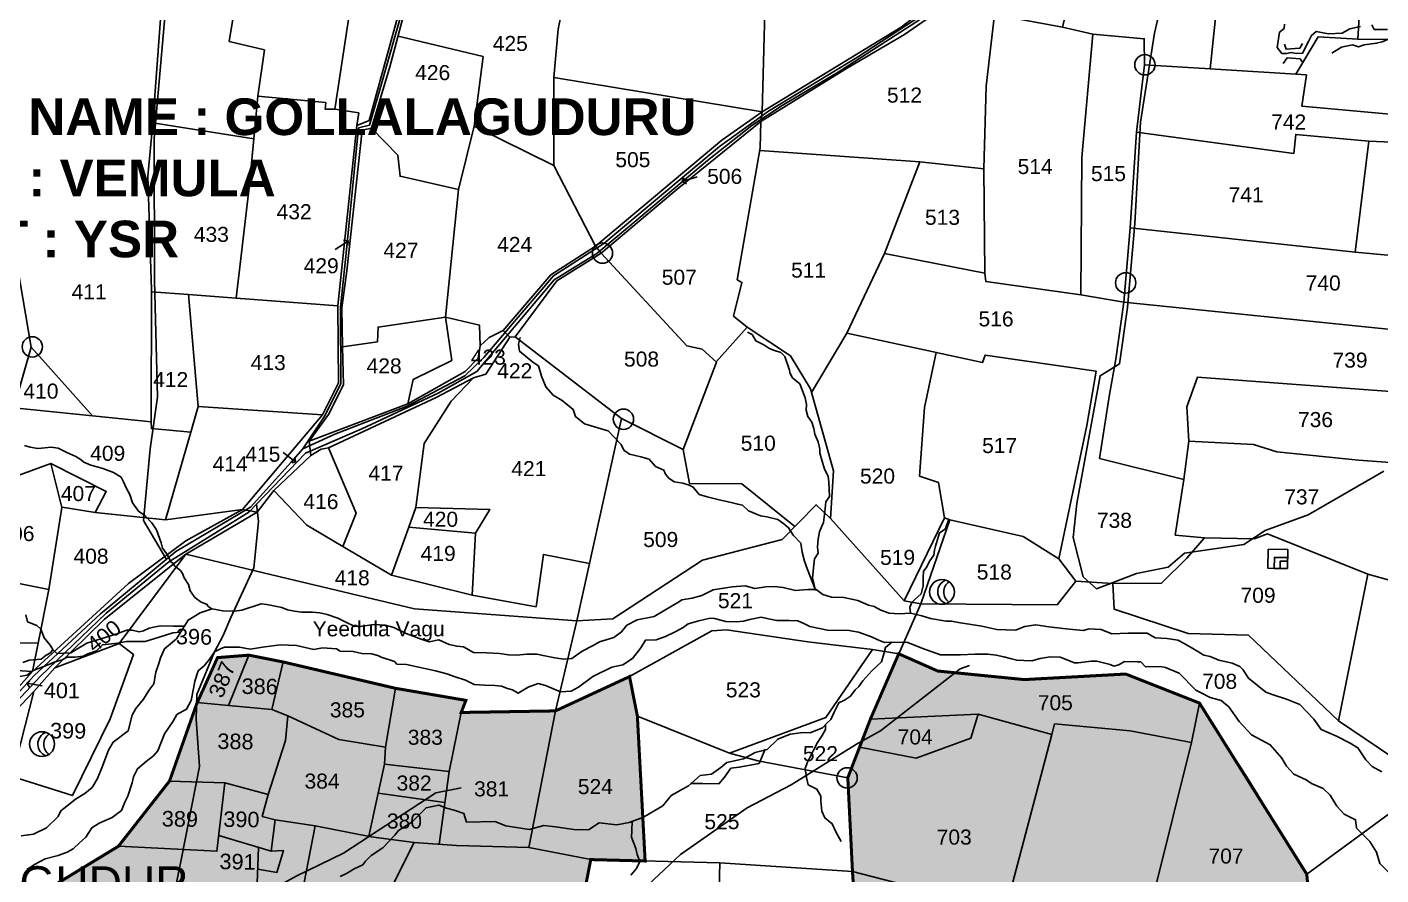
# Model space of a CAD drawing. Header units: inches. Extents: x 204181 to 273365, y 1587708 to 1600456.
# Drawn here: x 211362 to 213162, y 1595356 to 1596483 of the extents above; entities that cross this region are included whole.
import ezdxf

# ---------------------------------------------------------------- set-up
doc = ezdxf.new("R2010")
doc.units = ezdxf.units.IN
doc.header["$LTSCALE"] = 15
doc.header["$MEASUREMENT"] = 0
for name, color, linetype in [('BOUNDRY STONES', 240, 'Continuous'), ('PLOT NOS', 7, 'Continuous'), ('PLOTS', 7, 'Continuous'), ('PLOTS NO', 7, 'Continuous'), ('RE REMARKS', 7, 'Continuous'), ('ROADS', 1, 'Continuous'), ('STREAMS', 4, 'Continuous'), ('STRUCTURE', 5, 'Continuous'), ('TEXT', 1, 'Continuous'), ('text2', 7, 'Continuous'), ('wells', 7, 'Continuous'), ('WUA-16', 3, 'Continuous')]:
    doc.layers.add(name, color=color, linetype=linetype)
doc.styles.get("Standard").update_dxf_attribs({"font": 'arial.ttf'})
doc.dimstyles.get("Standard").update_dxf_attribs({"dimtxt": 0.18, "dimasz": 0.18, "dimexe": 0.18, "dimexo": 0.0625, "dimgap": 0.09, "dimtad": 0, "dimtih": 1, "dimtoh": 1, "dimdec": 4, "dimzin": 0, "dimdsep": 46, "dimtxsty": 'Standard', "dimcen": 0.09, "dimadec": 0, "dimazin": 0, "dimtfac": 1, "dimtdec": 4, "dimtofl": 0, "dimtmove": 0, "dimatfit": 3, "dimfxl": 1, "dimtolj": 1, "dimtzin": 0, "dimarcsym": 0})

# ---------------------------------------------------------------- blocks, each defined once
blk = doc.blocks.new('GGGGGFDGG')
at = {"layer": 'PLOTS NO', "color": 0}
for points in [[(17673.9, 8953.1), (17670.6, 8947.5), (17677, 8943.1)], [(17670.6, 8947.5), (17695.6, 8952)]]:
    blk.add_lwpolyline(points, dxfattribs=at)
blk = doc.blocks.new('TTT')
at = {"layer": 'STRUCTURE', "color": 5, "insert": (209578.5, 1596795.6), "char_height": 16, "width": 166.392, "attachment_point": 1, "rotation": 314.7328, "bg_fill": 1, "box_fill_scale": 1.1, "bg_fill_color": 7, "bg_fill_true_color": 16777215, "bg_fill_transparency": 0}
blk.add_mtext('{\\C1; PENDLURU \\PDISTRIBUTORY}', dxfattribs=at)
at = {"layer": 'RE REMARKS', "color": 1}
blk.add_leader([(209755.6, 1596595.2), (209679.4, 1596661.7)], dimstyle='Standard', override={"dimasz": 50}, dxfattribs=at)

msp = doc.modelspace()

# ---------------------------------------------------------------- hatches: boundary and pattern name
at = {"layer": 'PLOTS NO', "true_color": 0xf7abae}
h = msp.add_hatch(dxfattribs=at)
h.set_pattern_fill('ANSI31', color=241)
h.set_pattern_definition([(45, (0, 0), (-0.088388347648, 0.088388347648), [])])
h.paths.add_polyline_path([(211383.2, 1595333.1), (211483.2, 1595393.9), (211551.2, 1595480.6), (211587.2, 1595582.9), (211615, 1595644.6), (211656.7, 1595647.9), (211702.4, 1595638.8), (211851.8, 1595603.8), (211945.3, 1595587.8), (211939, 1595571.7), (212064.4, 1595573.8), (212162.9, 1595619.4), (212173.3, 1595566.7), (212183.6, 1595374.3), (212111.3, 1595376.2), (212099.6, 1595316.3), (212051.4, 1595268.2), (212044.1, 1595251.5), (212041, 1595241.6), (212210.4, 1595261), (212311.4, 1595221.8), (212458.9, 1595172.7), (212460.8, 1595188.5), (212470.9, 1595183.2), (212459.3, 1595360.5), (212453.1, 1595485), (212468.8, 1595525.7), (212483.1, 1595562.8), (212520.8, 1595649.7), (212572.7, 1595626.8), (212687.7, 1595615.4), (212822.7, 1595622.8), (212920.7, 1595584.2), (213063.3, 1595356.9), (213072.1, 1595273.5), (213021.4, 1595153), (212982.1, 1595063.9), (212892.2, 1595074.8), (212843.2, 1594999.8), (212742.7, 1594969.8), (212702.5, 1594862.4), (212709.2, 1594827.6), (212756.7, 1594825.6), (212940.7, 1594824.8), (212930.7, 1594777), (212870.4, 1594786.4), (212880.9, 1594749.3), (212909.3, 1594731.2), (212935.5, 1594626.7), (212932.8, 1594580.2), (213034.7, 1594542.8), (213034.4, 1594539.3), (213032.2, 1594517), (213025.1, 1594496.5), (212980.6, 1594367.9), (212891.9, 1594405.7), (212895.8, 1594440.5), (212778.9, 1594453.8), (212776.5, 1594418.6), (212679.4, 1594425.2), (212730.5, 1594342.1), (212743.9, 1594332.6), (212793, 1594255.9), (212752, 1594251.2), (212734.6, 1594211.3), (212662, 1594240.8), (212685.9, 1594321.4), (212621.5, 1594340.5), (212549.1, 1594346.3), (212503.5, 1594356.9), (212461.2, 1594372), (212490.8, 1594467.4), (212438, 1594535.6), (212433.9, 1594580.4), (212428.7, 1594676), (212448.8, 1594795.2), (212367.6, 1594759.6), (212196.8, 1594776), (212051.1, 1594744.3), (212049.1, 1594777.1), (212010.5, 1594733.3), (211912.7, 1594772), (211918.2, 1594816.9), (211907.6, 1594864.4), (211770.6, 1594920.2), (211701.8, 1594951.6), (211689, 1594960.9), (211729.7, 1595002.5), (211781.2, 1595024.7), (211853.5, 1595062.8), (211990.2, 1595136.3), (212046.2, 1595164.5), (212048.8, 1595177.6), (211978.7, 1595200.6), (211893.8, 1595216.3), (211907.8, 1595240.1), (211801, 1595232.9), (211797.2, 1595233.2), (211709.2, 1595238.7), (211662.3, 1595241), (211554.9, 1595246), (211513.5, 1595251.1), (211519.6, 1595271.2), (211504.7, 1595301.4), (211485, 1595307.3), (211482.8, 1595300), (211462.1, 1595306.2), (211464.4, 1595320.8)])

# ---------------------------------------------------------------- linework, layer by layer
at = {"layer": 'BOUNDRY STONES'}
for centre in [(212848.2, 1596432.5), (212126.9, 1596182.2), (212822.6, 1596142.7), (211368.7, 1596057.6), (212154.8, 1595961.4), (212452.2, 1595484.8)]:
    msp.add_circle(centre, 13.5, dxfattribs=at)
at = {"layer": 'PLOTS'}
for points in [[(211317.8, 1595875), (211344.1, 1595976.6), (211367.4, 1596057.3), (211345.2, 1596187.3), (211343.8, 1596273.8), (211341.5, 1596415.7), (211334.3, 1596542.6), (211329.7, 1596582.1), (211315.6, 1596753.6), (211310.5, 1596857), (211331.9, 1597069.3), (211340.5, 1597117.9), (211323.9, 1597151), (211343.4, 1597249.2), (211371.5, 1597415), (211406.8, 1597596.2), (211417.5, 1597651.2), (211403.8, 1597792.4)], [(211800.2, 1596351.6), (211816.5, 1596358.5), (211862.7, 1596526.2), (211896, 1596615.4), (211950.3, 1596728.5), (211972.1, 1596774), (212067.4, 1596926.1), (212104.7, 1596985.6), (212144.3, 1596983), (212148.7, 1596974.6), (212108.5, 1596979.7), (211997.6, 1596805.7), (211975.4, 1596770.9), (211922.7, 1596655.6), (211898.8, 1596608.4), (211866, 1596511.2), (211844.3, 1596429.6), (211819.7, 1596348.2)], [(212003.6, 1596070.5), (212011, 1596071.1), (212066.2, 1596145.2), (212125, 1596182.2), (212117.8, 1596191.5), (212285.7, 1596332.3), (212339.4, 1596369.9), (212345, 1596586.6), (212364.3, 1596724.9), (212296.4, 1596743.8), (212219.3, 1596761), (212133.3, 1596780.3), (212121.8, 1596728.8), (211976.7, 1596773)], [(213046.7, 1596731.4), (213007.8, 1596729.8), (212961, 1596713.1), (212944.7, 1596520.8), (212935, 1596427.1)], [(213131.5, 1596466.5), (213133.2, 1596495.8), (213236.5, 1596489.9), (213271.9, 1596526.4), (213302, 1596526.6), (213308.7, 1596571), (213189.3, 1596654.4), (213135.3, 1596728.2), (213085.8, 1596733.1), (213046.7, 1596731.4), (213048.9, 1596680.1), (213141.2, 1596649.1), (213133.2, 1596495.8)], [(211751.4, 1596697.9), (211729.9, 1596603), (211664.6, 1596622.8), (211648.5, 1596528.5), (211640.9, 1596526), (211630.6, 1596463.3), (211677.4, 1596452.2), (211668.7, 1596390.9)], [(211771.2, 1596373.6), (211801.6, 1596574.7), (211818.9, 1596689.2), (211884.5, 1596679.3), (211916.6, 1596658.2)], [(211448.7, 1595966), (211526.9, 1595958), (211527.3, 1596133.6), (211522.2, 1596284.7), (211528.8, 1596355.3), (211543.6, 1596553.8), (211329.7, 1596582.1)], [(212088, 1596577.7), (212067.9, 1596480), (212062.1, 1596415.5), (212062.3, 1596298.6)], [(212319.4, 1596083.6), (212301.1, 1596098.5), (212312.4, 1596143.2), (212305.9, 1596146.9), (212336.6, 1596322), (212337.3, 1596357.3), (212451.3, 1596427.7), (212528.4, 1596472.9), (212629.2, 1596542.8), (212749, 1596525.9), (212738.6, 1596482.4), (212649.7, 1596499.1), (212626.8, 1596503.5), (212629.2, 1596542.8), (212633.8, 1596551.9), (212610.5, 1596549), (212524.1, 1596482.5), (212339.4, 1596369.9)], [(212633.8, 1596294.3), (212637.2, 1596404), (212648.3, 1596499.4)], [(213048.9, 1596420), (213078.4, 1596469.5), (213131.5, 1596466.5), (213262.7, 1596465.2), (213271.6, 1596506), (213348.7, 1596501)], [(213348.7, 1596501), (213324.4, 1596353.3), (213336.7, 1596351.3), (213331.1, 1596317), (213218.5, 1596328.1), (213145.9, 1596330.8), (213127.8, 1596183.4)], [(212635.5, 1596155.4), (212636.6, 1596144.6), (212763.1, 1596126.9), (212764.2, 1596309.1), (212778.8, 1596473.4), (212738.6, 1596482.4)], [(211935.3, 1596266.6), (211956.4, 1596350.9), (211968.1, 1596443.4), (211855.1, 1596470.4)], [(212778.8, 1596473.4), (212847.3, 1596467.1), (212847.8, 1596432.5), (212837.1, 1596342.9), (212828.7, 1596215.7), (212820.1, 1596117), (212763.1, 1596126.9)], [(212847.8, 1596432.5), (212935, 1596427.1), (213063, 1596419.1), (213056.8, 1596377.6), (213324.4, 1596353.3)], [(212062.1, 1596415.5), (212339.4, 1596369.9), (212337.3, 1596357.3), (212226, 1596267.3), (212125, 1596182.2)], [(211663.3, 1596334.2), (211668.7, 1596390.9), (211758.9, 1596382.2), (211758, 1596373.7), (211771.2, 1596373.6), (211802.8, 1596368.6), (211800.2, 1596351.6), (211774.8, 1596112.3)], [(211639.7, 1596122.4), (211657, 1596269.6), (211663.3, 1596334.2), (211528.8, 1596355.3)], [(211918, 1596097.2), (211935.3, 1596266.6), (211857.7, 1596284.3), (211854.8, 1596312.3), (211819.7, 1596348.2), (211807.2, 1596345.8), (211786.9, 1596158.6), (211780.4, 1596109.7), (211781.1, 1596057.6)], [(211956.4, 1596350.9), (212062.3, 1596298.6), (212117.8, 1596191.5), (212058.4, 1596153.5), (211994.8, 1596079.2)], [(213145.9, 1596330.8), (213048.7, 1596339.9), (213046.3, 1596314.7), (212837.1, 1596342.9)], [(212336, 1596318.4), (212548.9, 1596303.5), (212501.7, 1596181.8), (212451.9, 1596076), (212404.8, 1595997.1)], [(212548.9, 1596303.5), (212633.8, 1596294.3), (212635.5, 1596155.4), (212501.7, 1596181.8)], [(212828.7, 1596215.7), (213127.8, 1596183.4), (213301.4, 1596167.5), (213294.5, 1596108.8)], [(212125, 1596182.2), (212238.9, 1596059.1), (212259.5, 1596054.5), (212278.5, 1596037.4), (212234.4, 1595921.3), (212152.4, 1595962.4), (212011, 1596071.1)], [(211754.4, 1595967.1), (211775.9, 1596009.6), (211774.8, 1596112.3), (211639.7, 1596122.4), (211576.5, 1596127.1), (211527.3, 1596130.7)], [(211576.5, 1596127.1), (211589.2, 1595978.2)], [(212820.1, 1596117), (212809.4, 1596041.2), (212801, 1595994.3), (212787.9, 1595909.4), (212899.8, 1595881.2), (212888.4, 1595807.4), (212927.4, 1595803.7), (212993.5, 1595802.7), (213011.2, 1595809), (213144.8, 1595755.5), (213205.3, 1595738.5), (213215.6, 1595775), (213226.6, 1595877), (213229, 1595899.8), (213132, 1595906.9), (213023.7, 1595918.2), (212992.5, 1595927.7), (212906.6, 1595932.3), (212899.8, 1595881.2)], [(213435.8, 1596061.7), (213437.4, 1596084.3), (213383.6, 1596088.1), (213384.2, 1596096.9), (213294.5, 1596108.8), (213284.3, 1596069.7), (212820.1, 1596117)], [(211667.8, 1595838.1), (211689.8, 1595866.9), (211739.2, 1595913.4), (211752.9, 1595921.5), (211762.7, 1595923.4), (211905.8, 1595990.2), (211955.4, 1596016.6), (211971.6, 1596021.2), (212003.6, 1596070.5), (211994.8, 1596079.2), (211976.3, 1596070), (211964.4, 1596059.2), (211961.8, 1596042.6), (211944.1, 1596024.8), (211868, 1595982.1), (211736.9, 1595932.4), (211762.5, 1595967.8), (211782.4, 1596007.1), (211781.1, 1596057.6), (211827.7, 1596064.1), (211828.5, 1596084), (211918, 1596097.2), (211926.5, 1596039.5), (211875, 1596014.1), (211868, 1595982.1)], [(211918, 1596097.2), (211963.2, 1596086.5), (211964.4, 1596059.2)], [(212430.1, 1595829.3), (212434, 1595892.8), (212403.5, 1596001.7), (212376.9, 1596045.9), (212319.4, 1596083.6), (212278.2, 1596037.7)], [(212451.9, 1596076), (212570.9, 1596050.2)], [(211344.1, 1595976.6), (211448.7, 1595966), (211367.4, 1596057.3)], [(212733.5, 1595776.1), (212771, 1595953.3), (212783.3, 1596025.2), (212635.9, 1596046.6), (212632, 1596036.7), (212570.8, 1596050), (212555, 1595977.2), (212548.6, 1595885.6), (212573.8, 1595877.3), (212581.8, 1595830.3)], [(211878.7, 1595844.1), (211890, 1595929.3), (211925.8, 1595985.3), (211955.4, 1596016.6)], [(212906.6, 1595932.3), (212903.9, 1595977.7), (212917.9, 1596017.5), (213234.5, 1595993.7), (213229, 1595899.8)], [(211579.4, 1595944.4), (211589.2, 1595978.2), (211754.4, 1595967.1), (211648.4, 1595841.3)], [(211545.7, 1595827.9), (211579.4, 1595944.4), (211527.2, 1595948.9), (211526.9, 1595958)], [(212152.4, 1595962.4), (212093, 1595693.7)], [(211739.2, 1595913.4), (211736.9, 1595932.4)], [(211762.7, 1595923.4), (211799.5, 1595836.7), (211781.7, 1595792.1)], [(212234.4, 1595921.3), (212242.7, 1595876.1), (212312.1, 1595875.6), (212382.6, 1595818.8)], [(211284.2, 1595756.3), (211317.8, 1595875), (211393.2, 1595902.8), (211408.2, 1595844), (211390.6, 1595735)], [(211452.4, 1595837.5), (211467.1, 1595865.6), (211393.2, 1595902.8)], [(212109.8, 1595769.7), (212048.4, 1595781.7), (212038.7, 1595712.2), (211953.7, 1595727.8), (211846.3, 1595754), (211781.7, 1595792.1), (211733.6, 1595820.5), (211689.8, 1595866.9)], [(211369, 1595626.2), (211496.5, 1595743), (211572.7, 1595799.8), (211648.4, 1595841.3), (211545.7, 1595827.9), (211452.4, 1595837.5), (211408.3, 1595844.6)], [(211846.3, 1595754), (211869.3, 1595817.9), (211878.7, 1595844.1), (211976.9, 1595841.5), (211958, 1595809.9), (211869.3, 1595817.9)], [(212093, 1595693.7), (212140.6, 1595696.3), (212259.7, 1595774.3), (212365.7, 1595801.5), (212411, 1595847.8), (212430.1, 1595829.3), (212527.9, 1595720.1), (212550.1, 1595716.2), (212588.7, 1595827.9), (212581.8, 1595830.3), (212527.9, 1595720.1)], [(211572.8, 1595782.2), (211667.8, 1595838.1), (211648.4, 1595841.3)], [(212588.7, 1595827.9), (212686.5, 1595805.6), (212733.5, 1595776.1), (212756.1, 1595746.1)], [(211958, 1595809.9), (211953.7, 1595727.8)], [(212805.3, 1595743.3), (212870.3, 1595743.4), (212904.1, 1595776.8), (212927.4, 1595803.7)], [(211484.4, 1595663.5), (211572.8, 1595782.2), (211464.6, 1595695.7), (211398.5, 1595631.2)], [(211572.8, 1595782.2), (211698.1, 1595752.2), (211877.1, 1595709.4), (212093, 1595693.7), (212064.4, 1595573.8)], [(211376.4, 1595663.7), (211390.6, 1595735), (211284.2, 1595756.3), (211253.8, 1595664.1)], [(213144.8, 1595755.5), (213105.8, 1595560.4)], [(213228.5, 1595477.7), (213105.8, 1595560.4), (212985.7, 1595674.6), (212905.7, 1595676.5), (212807.3, 1595708.9), (212805.3, 1595743.3), (212756.1, 1595746.1), (212731.3, 1595714.7), (212550.1, 1595716.2), (212520.8, 1595649.7), (212572.7, 1595626.8), (212687.7, 1595615.4), (212822.7, 1595622.8), (212920.7, 1595584.2), (212985.6, 1595482.9), (213063.3, 1595356.9)], [(212295.9, 1595517.6), (212173.3, 1595566.7), (212162.9, 1595619.4), (212272.2, 1595680), (212291.8, 1595681.4), (212400.1, 1595665.8), (212486, 1595655.3)], [(211246.1, 1595633.6), (211253.8, 1595664.1), (211376.4, 1595663.7), (211369, 1595626.2)], [(211342.1, 1595486.7), (211422.1, 1595461.2), (211472.3, 1595563.1), (211503.3, 1595648.7), (211484.4, 1595663.5), (211398.5, 1595631.2), (211370.9, 1595599.7)], [(211587.9, 1595584.9), (211615, 1595644.6), (211656.7, 1595647.9), (211629.5, 1595581)], [(211656.7, 1595647.9), (211702.4, 1595638.8), (211687.3, 1595575.5)], [(212483.1, 1595562.8), (212520.8, 1595649.7), (212486, 1595655.3), (212423.9, 1595565.1), (212295.9, 1595517.6), (212333.3, 1595507.3), (212453.1, 1595485)], [(211321.5, 1595573.3), (211369, 1595626.2), (211246.1, 1595633.6), (211235.9, 1595568.8)], [(211702.4, 1595638.8), (211851.8, 1595603.8)], [(212028.9, 1595392.3), (212064.4, 1595573.8), (212162.9, 1595619.4)], [(211236.3, 1595458.7), (211370.9, 1595599.7), (211342.1, 1595486.7), (211331.3, 1595449.1)], [(211836.9, 1595503.2), (211838.3, 1595525.4), (211851.8, 1595603.8), (211945.3, 1595587.8), (211939, 1595571.7)], [(211551.2, 1595480.6), (211587.9, 1595584.9), (211629.5, 1595581), (211687.3, 1595575.5), (211708.6, 1595567.1)], [(212064.4, 1595573.8), (211939, 1595571.7), (211923.1, 1595493.3), (211909.7, 1595396.6)], [(212910.2, 1595531.6), (212920.7, 1595584.2)], [(211838.3, 1595525.4), (211776.3, 1595536), (211708.6, 1595567.1), (211705.4, 1595534.6), (211682.3, 1595462.6)], [(212183.6, 1595374.3), (212173.3, 1595566.7)], [(212459.3, 1595360.5), (212453.1, 1595485), (212468.8, 1595525.7), (212544.2, 1595511.1), (212616.8, 1595537.5), (212626.5, 1595569.3), (212724.3, 1595542.4)], [(212468.8, 1595525.7), (212483.1, 1595562.8), (212626.5, 1595569.3)], [(212668.5, 1595331.1), (212724.3, 1595542.4), (212728.1, 1595556.6), (212828.7, 1595547.1), (212910.2, 1595531.6), (212860.9, 1595334.1), (213072.1, 1595273.5), (213021.4, 1595153)], [(211828.4, 1595464.3), (211836.9, 1595503.2), (211923.1, 1595493.3)], [(211383.2, 1595333.1), (211445, 1595370.7), (211483.2, 1595393.9), (211551.2, 1595480.6), (211624.9, 1595478.3), (211614.3, 1595387.2), (211483.2, 1595393.9)], [(211624.9, 1595478.3), (211682.3, 1595462.6), (211674.4, 1595433.6), (211691.7, 1595428.9), (211686.4, 1595387.5), (211616.7, 1595408)], [(213072.1, 1595273.5), (213063.3, 1595356.9), (213228.5, 1595477.7), (213278.9, 1595443.8)], [(211816.1, 1595407.2), (211828.4, 1595464.3), (211917.4, 1595451.9)], [(211691.7, 1595428.9), (211744.7, 1595421.1), (211709.2, 1595238.7)], [(211744.7, 1595421.1), (211819.2, 1595406.6), (211876.4, 1595399), (211831.4, 1595308.8), (211795.9, 1595230.3)], [(211802.8, 1595245.4), (211907.8, 1595240.1), (211951.9, 1595305.7), (212051.4, 1595268.2), (212099.6, 1595316.3), (212111.3, 1595376.2), (212028.9, 1595392.3), (211932.9, 1595394.8), (211876.4, 1595399)], [(211669.7, 1595392.4), (211666.4, 1595309.5)], [(211668.5, 1595363.4), (211694, 1595359.1), (211702.7, 1595388.1), (211686.4, 1595387.5)], [(212111.3, 1595376.2), (212283, 1595371.7), (212279.8, 1595249)], [(212283, 1595371.7), (212459.3, 1595360.5), (212470.9, 1595183.2)], [(212459.3, 1595360.5), (212662, 1595308.1)]]:
    msp.add_lwpolyline(points, dxfattribs=at)
at = {"layer": 'ROADS', "color": 1}
for points in [[(211547.1, 1595775.2), (211516.6, 1595827), (211525.4, 1595921.9), (211535.3, 1595990.7), (211531.2, 1596146), (211530.9, 1596334.4), (211546.2, 1596511.5), (211562.1, 1596660.3), (211553.7, 1596674.9), (211556.3, 1596729)], [(212881.7, 1596565.6), (212861, 1596474.5), (212842.5, 1596356.2), (212834.6, 1596221.7), (212824.9, 1596110.1), (212814.5, 1596035.2), (212788.6, 1596019.3), (212757.7, 1595849.3), (212752.8, 1595804.4), (212766.2, 1595752.2), (212783.9, 1595736.2), (212837.1, 1595756.2), (212879.3, 1595764.7), (212900.9, 1595783.4), (212979.9, 1595794.9), (213008, 1595813.7), (213065.3, 1595834.6), (213165.9, 1595892.4)], [(211862.7, 1596511.8), (211831.1, 1596400.8), (211817.3, 1596352.4), (211802.5, 1596348.7), (211786.1, 1596182.2), (211778.6, 1596110.4), (211779, 1596008.7), (211756.6, 1595964.6), (211728.6, 1595922)], [(212557.5, 1596497.8), (212522.3, 1596475.2), (212440.3, 1596422.6), (212365.7, 1596378.6), (212325.5, 1596351.7), (212266.5, 1596305.2), (212160.1, 1596216), (212119.4, 1596181.9), (212062.7, 1596146.5), (211997.6, 1596069.4), (211959.9, 1596024.7), (211908.6, 1595996.3), (211806.9, 1595948.8), (211732.1, 1595916.2), (211656.6, 1595838), (211550.1, 1595771.8), (211467.1, 1595703.5), (211379.4, 1595620), (211295.7, 1595531.1), (211234.9, 1595461.9), (211232.9, 1595440.4), (211230.2, 1595410.6)], [(211253.2, 1595492.2), (211371.3, 1595620.8), (211459.6, 1595703), (211559.6, 1595785.5), (211658.8, 1595844.5), (211712.9, 1595904.5), (211728.6, 1595922), (211771, 1595941.7), (211867.3, 1595979), (211943.7, 1596019), (211969.1, 1596043.7), (212002, 1596082), (212061.9, 1596152), (212128.6, 1596195), (212282.4, 1596323.8), (212347.6, 1596370.7), (212466.1, 1596442.5), (212561.9, 1596505)], [(211667, 1595848.8), (211669.7, 1595825.5), (211663.1, 1595763.9), (211632.5, 1595698.1), (211622.7, 1595674.1), (211610.8, 1595652.1), (211587.5, 1595595.7), (211586.8, 1595563), (211591.1, 1595500.1), (211567.5, 1595380.5), (211558, 1595332.5), (211533.7, 1595268.6), (211523.8, 1595252.5), (211621.4, 1595299.8), (211719.5, 1595354), (211782.3, 1595384.6), (211838.7, 1595421.5), (211905.1, 1595464.9), (211939.2, 1595471.5)], [(211337.2, 1595278.3), (211412.1, 1595272), (211451.7, 1595268.6), (211510.5, 1595244.8), (211621, 1595235.5), (211769.5, 1595226), (211877.3, 1595230.1), (211993.7, 1595240.9), (212049.6, 1595246.1), (212121.3, 1595292.9), (212166.1, 1595322.1), (212230.5, 1595383.1), (212319.2, 1595445.1), (212378, 1595475.6), (212464.6, 1595529.6), (212496.6, 1595547.3), (212602.5, 1595629.6), (212614.9, 1595634.3)]]:
    msp.add_lwpolyline(points, dxfattribs=at)
at = {"layer": 'STREAMS'}
for points in [[(213033.8, 1596486.7), (213033.5, 1596480.8), (213027.3, 1596475.8), (213024.2, 1596455.4), (213030.4, 1596447.3), (213036.6, 1596447.3), (213042.8, 1596448.7), (213049.4, 1596447.6), (213057.9, 1596448), (213065.5, 1596463.5), (213069.5, 1596471.6), (213076, 1596476.9), (213092.3, 1596473.8), (213110.3, 1596474.6), (213120.6, 1596480.3), (213135, 1596483.4)], [(213096.8, 1596448), (213109.7, 1596455.8), (213124, 1596459), (213132, 1596456.3), (213139.9, 1596459), (213156.3, 1596461.1), (213163.6, 1596462.9), (213172, 1596466.4), (213177.6, 1596477.2)], [(213150.1, 1596485.5), (213153.1, 1596479.6), (213170.8, 1596479.3)], [(213033.7, 1596459.7), (213035.9, 1596453.1), (213054.3, 1596454.6), (213057.7, 1596460.6)], [(213032.1, 1596434), (213037.3, 1596441.6), (213054.6, 1596440.5), (213057.4, 1596436.4)], [(212409.6, 1595735.6), (212399.3, 1595761.7), (212395.4, 1595772.8), (212392.4, 1595784.9), (212390.7, 1595796.7), (212380.6, 1595807.3), (212374.4, 1595817.3), (212368, 1595822.4), (212360, 1595828.2), (212345.6, 1595831.6), (212337.1, 1595833.1), (212321.1, 1595839.5), (212312.9, 1595847.3), (212306.8, 1595848.5), (212297.9, 1595850.8), (212280.1, 1595854.8), (212266.2, 1595858.2), (212255.5, 1595861.3), (212247.6, 1595871.3), (212242.3, 1595873.8), (212233.8, 1595876.6), (212222, 1595878.4), (212215.1, 1595883.1), (212210.9, 1595888.5), (212208.5, 1595893.6), (212197.4, 1595898.6), (212188.9, 1595908.4), (212177.9, 1595911.3), (212162.7, 1595915), (212155.3, 1595920.4), (212151.9, 1595927.7), (212142.7, 1595937.2), (212134.5, 1595945.9), (212129.4, 1595947.3), (212103, 1595955.2), (212090.8, 1595965), (212087.8, 1595974.5), (212073.5, 1595986.4), (212061.5, 1595993.3), (212051.4, 1596004.6), (212045.7, 1596018.6), (212041.6, 1596032.3), (212034.5, 1596037.2), (212016.7, 1596051.7), (212015, 1596061.3), (212017.3, 1596069.9)], [(212410.3, 1595734), (212406.3, 1595750.6), (212408.1, 1595767.8), (212408.7, 1595775.7), (212413.9, 1595783.3), (212412.7, 1595791.6), (212413.9, 1595802.7), (212415.6, 1595811.7), (212418.7, 1595819.3), (212420.6, 1595824.3), (212422.4, 1595838.3), (212423.9, 1595851.8), (212428.8, 1595858.6), (212427.7, 1595877.9), (212427, 1595885.6), (212422.2, 1595895.2), (212415.8, 1595916.2), (212415.9, 1595921.7), (212413.7, 1595931.5), (212409.3, 1595941.7), (212408.1, 1595949.1), (212405.1, 1595957.6), (212400.1, 1595965.1), (212397.9, 1595973.6), (212398, 1595981), (212396.3, 1595990), (212389.1, 1596008.3), (212379.7, 1596016.4), (212376.1, 1596023.1), (212375.6, 1596026.8), (212369.2, 1596044.7), (212364, 1596050.1), (212354.5, 1596053.4), (212347.9, 1596056.1), (212341.4, 1596060.2), (212330.6, 1596065.6), (212326, 1596073.9), (212319.9, 1596077.2)], [(211607.6, 1595709.4), (211602.2, 1595713), (211601.3, 1595715.4), (211593.3, 1595718.2), (211585, 1595724.6), (211578.7, 1595733.3), (211576.5, 1595741.9), (211570.5, 1595750.8), (211568.4, 1595756.4), (211565.9, 1595760.3), (211557.9, 1595766.7), (211556.1, 1595769.9), (211552.7, 1595772.3), (211550.3, 1595777.8), (211547.8, 1595782.5), (211541.8, 1595790.2), (211539.9, 1595797.2), (211533.9, 1595814.5), (211527.6, 1595823.7), (211518.6, 1595832.9), (211510.1, 1595839.1), (211501.8, 1595850.2), (211498.2, 1595861.4), (211493.8, 1595869.3), (211490, 1595878.4), (211486.7, 1595884.6), (211476.7, 1595890.6), (211462.4, 1595896.1), (211454.8, 1595898), (211446.4, 1595900.5), (211437.2, 1595904.4), (211433.9, 1595907.5), (211426.8, 1595912.1), (211414.6, 1595917.2), (211402.9, 1595922.9), (211393.8, 1595924.4), (211380.9, 1595922.9), (211375.9, 1595922.4), (211366.1, 1595924.4), (211358.2, 1595926.6)], [(212536.6, 1595703.5), (212535.6, 1595711.7), (212538.4, 1595718), (212542.2, 1595721.7), (212550.6, 1595729.5), (212553.5, 1595740.2), (212553.3, 1595750.6), (212553.8, 1595759.6), (212557.4, 1595764), (212562.2, 1595773.1), (212567.5, 1595780.9), (212568.3, 1595787.2), (212569.7, 1595792.7), (212575.2, 1595810.6), (212582.6, 1595815.5), (212587.6, 1595828)], [(211353.9, 1595407.6), (211370.1, 1595410), (211387.4, 1595418.4), (211403.1, 1595433.6), (211406.8, 1595441.1), (211414.6, 1595447.2), (211426.1, 1595456.4), (211438.7, 1595464.2), (211448.3, 1595472.2), (211455.4, 1595484.1), (211461.2, 1595498.3), (211470, 1595521.5), (211476.3, 1595532.3), (211496.1, 1595547.1), (211501.6, 1595568.1), (211506.6, 1595577.1), (211516.5, 1595589.6), (211523.6, 1595600.8), (211530.2, 1595609.6), (211532.9, 1595625.4), (211536.8, 1595636.6), (211539.1, 1595644.2), (211544.6, 1595656.5), (211560.4, 1595669.6), (211575.9, 1595694.5), (211591.8, 1595704.3), (211607.7, 1595709.6), (211621.9, 1595706.7), (211637.4, 1595706.3), (211647.4, 1595707.9), (211673.2, 1595716.1), (211680.6, 1595715.1), (211700.5, 1595711.2), (211708, 1595708.2), (211717.3, 1595706.5), (211726.7, 1595704.8), (211741.3, 1595705.1), (211750.9, 1595704.3), (211760.9, 1595701.7), (211774.8, 1595697), (211784.7, 1595692.2), (211797.5, 1595686), (211808, 1595686.5), (211822.9, 1595688.8), (211837.8, 1595687.9), (211849.5, 1595684.6), (211865.9, 1595676.6), (211884.4, 1595669.6), (211896.4, 1595665.5), (211909.3, 1595668.2), (211923, 1595662), (211933.2, 1595659.8), (211942.3, 1595658.8), (211955.2, 1595651.3), (211973.2, 1595651), (211989.9, 1595650.3), (212001.9, 1595648.4), (212012.7, 1595647.7), (212026.1, 1595649.1), (212039.4, 1595649.1), (212050.1, 1595647), (212063.6, 1595644.3), (212075.6, 1595642.6), (212086, 1595643.3), (212100, 1595653.1), (212114.5, 1595660.5), (212123, 1595665.7), (212141.8, 1595671.2), (212152.4, 1595678.8), (212159.4, 1595687.8), (212172.8, 1595694.7), (212195.8, 1595699.3), (212219.7, 1595713.5), (212229.3, 1595719.1), (212232.5, 1595721.3), (212246.1, 1595723.8), (212259, 1595727.1), (212274, 1595734.9), (212299.2, 1595738.7), (212316.6, 1595740), (212329.4, 1595736.3), (212344.1, 1595738.5), (212355.7, 1595739.3), (212367, 1595738), (212383.6, 1595733.7), (212399.9, 1595735.3), (212411.2, 1595735.1), (212419.8, 1595728.5), (212431.5, 1595724.8), (212448, 1595724.6), (212466.5, 1595720.5), (212480.4, 1595714.3), (212488.2, 1595712.4), (212496.8, 1595707.8), (212508.3, 1595703.5), (212521.4, 1595702.8), (212536.3, 1595703.5), (212551.6, 1595700.2), (212563.1, 1595696.4), (212584, 1595693.2), (212590.7, 1595693.1), (212603.1, 1595690.9), (212631.1, 1595686.5), (212651.2, 1595682), (212675.9, 1595681.2), (212688.6, 1595685.9), (212703.1, 1595688.4), (212720.6, 1595685.7), (212743.5, 1595682.9), (212766.1, 1595680.8), (212774.2, 1595682.7), (212790.2, 1595681.8), (212804.3, 1595676.2), (212825.7, 1595677), (212851, 1595677.1), (212861.6, 1595670.7), (212877.6, 1595670), (212892, 1595667.6), (212900.2, 1595663.3), (212912.1, 1595656.6), (212926.6, 1595647.9), (212934.8, 1595646), (212946.3, 1595641.4), (212964.4, 1595637.1), (212974.6, 1595632.8), (212978.3, 1595628.7), (212985.9, 1595617.5), (212997.3, 1595607.8), (213008.8, 1595598.7), (213018.7, 1595595), (213036.6, 1595589.4), (213054.1, 1595582.1), (213072.6, 1595562.6), (213082.7, 1595549.3), (213102.9, 1595540.1), (213120.9, 1595531), (213131.4, 1595524.8), (213141.9, 1595508.6), (213150.3, 1595500), (213163, 1595493)], [(211356.1, 1595638.3), (211364.6, 1595641.2), (211380.3, 1595642.6), (211387.1, 1595648), (211392.8, 1595651.1), (211396.1, 1595655.2), (211392.6, 1595661.1), (211384.6, 1595671), (211380.2, 1595682.5), (211374.9, 1595687.5), (211362.2, 1595692.3), (211360, 1595701.3)], [(213172.6, 1595359.1), (213160.4, 1595371.1), (213156.3, 1595386.1), (213147.2, 1595400.1), (213129.6, 1595418), (213128.4, 1595429.2), (213113.1, 1595436.4), (213103.3, 1595447.4), (213094.7, 1595461.8), (213085.1, 1595470.5), (213069.8, 1595477.3), (213062.4, 1595482.1), (213046, 1595489.6), (213036.4, 1595500.2), (213030.4, 1595510.9), (213014.8, 1595528.9), (212990.1, 1595542.2), (212973.6, 1595559.8), (212959.6, 1595579), (212949.5, 1595587.8), (212935.1, 1595591.4), (212922.3, 1595598.1), (212915.8, 1595601.2), (212893.9, 1595624.1), (212875.6, 1595631.4), (212868.4, 1595632.9), (212848.9, 1595632.5), (212842.7, 1595639.2), (212838.1, 1595639.2), (212820.9, 1595639.5), (212813.4, 1595635.1), (212806.8, 1595633.1), (212802.1, 1595635.5), (212784.1, 1595639.8), (212776.8, 1595640.1), (212759.4, 1595637.9), (212754.4, 1595637.5), (212735.5, 1595645), (212722.1, 1595645.5), (212708.7, 1595643.6), (212697.8, 1595640.4), (212687.2, 1595640.8), (212677.7, 1595641.1), (212670.7, 1595642.8), (212660.6, 1595645.7), (212650.4, 1595647.9), (212639.3, 1595649.2), (212621.9, 1595649.2), (212602.9, 1595648.3), (212576.2, 1595648.3), (212551.7, 1595657.3), (212533, 1595664.8), (212515.8, 1595665), (212502, 1595664.5), (212493.2, 1595668.3), (212484.4, 1595672.3), (212467.3, 1595678.6), (212454.7, 1595680.6), (212425.9, 1595681), (212402.7, 1595686.1), (212395.7, 1595689.6), (212386.7, 1595693.6), (212375.6, 1595694), (212366.1, 1595693.9), (212358.7, 1595694), (212347.8, 1595696.2), (212337.9, 1595698.2), (212322.9, 1595695.4), (212314.3, 1595692.9), (212305.2, 1595692.3), (212290.7, 1595692.5), (212275.9, 1595696.6), (212270.2, 1595697.1), (212255, 1595693.5), (212240.8, 1595689.4), (212234.4, 1595684.6), (212224.3, 1595679.3), (212210.6, 1595672.5), (212198.4, 1595668.4), (212183.9, 1595667.8), (212177.8, 1595657.6), (212166.8, 1595643.5), (212153.8, 1595635), (212139.2, 1595631.8), (212114.2, 1595619.7), (212095.1, 1595605.2), (212085.1, 1595600.1), (212070.9, 1595599.2), (212062.7, 1595602.5), (212051.1, 1595607.7), (212041.3, 1595610), (212028.2, 1595605.2), (212014.7, 1595597.3), (212007.4, 1595602), (212000.4, 1595603.6), (211992.7, 1595606.6), (211983.7, 1595607.7), (211970.4, 1595607.8), (211956.2, 1595608.7), (211944.9, 1595614.8), (211930.8, 1595618.9), (211920, 1595622.9), (211905, 1595627.1), (211866.4, 1595635.4), (211853.6, 1595635.8), (211850.4, 1595639.4), (211832.6, 1595645), (211828.1, 1595647.4), (211819.9, 1595649.6), (211806.9, 1595649.9), (211795.2, 1595652.8), (211778.1, 1595653.1), (211773.3, 1595656.4), (211754.8, 1595657.8), (211743, 1595655.5), (211720.2, 1595660.8), (211698.8, 1595661.8), (211678, 1595659), (211658.3, 1595656), (211644.3, 1595658.5), (211634.1, 1595658.6), (211624.1, 1595658.5), (211619, 1595656.1), (211610.8, 1595652.1), (211605, 1595643.1), (211597.1, 1595633.7), (211589.3, 1595627), (211584.8, 1595613.4), (211583, 1595603.5), (211579.8, 1595587.6), (211573.8, 1595575.9), (211560.9, 1595569), (211556.2, 1595560.2), (211544.4, 1595543.4), (211535.8, 1595520.6), (211529.8, 1595513.9), (211520.1, 1595506.5), (211508.6, 1595496.9), (211503.5, 1595486.3), (211501.3, 1595478.2), (211495.6, 1595460.6), (211491.6, 1595452.7), (211487.4, 1595441.6), (211474.9, 1595432), (211457.8, 1595424.5), (211447.7, 1595418.5), (211439.7, 1595405.8), (211430.9, 1595398.2), (211423.1, 1595390.6), (211414.9, 1595386.2), (211403, 1595381.8), (211385.8, 1595377), (211372.6, 1595370), (211361.3, 1595362.9)], [(211396.1, 1595655.5), (211401.5, 1595650.1), (211419.8, 1595651), (211430.1, 1595657.2), (211441.3, 1595663.7), (211479.9, 1595675.8), (211494.6, 1595681.1), (211501.5, 1595681.3), (211510.6, 1595678.7), (211516.5, 1595680.2), (211524.2, 1595683.7), (211538.7, 1595686.8), (211556.4, 1595686.6), (211570.5, 1595686.6)], [(211565.9, 1595678.4), (211555.4, 1595677.7), (211537.6, 1595671.6), (211518.7, 1595666.1), (211493.6, 1595665.9), (211481.9, 1595663.6), (211462, 1595661.7), (211454.1, 1595653.8), (211442.7, 1595649.8), (211436.3, 1595646.6), (211425.5, 1595645.4), (211415, 1595645.3), (211408.6, 1595641.8), (211397.8, 1595638.6), (211390.5, 1595635.4), (211369.1, 1595627.1), (211361.8, 1595621.2), (211351.6, 1595619.7)], [(211778.1, 1595353.6), (211786.5, 1595357.7), (211796.8, 1595363.9), (211808.1, 1595369.4), (211811.9, 1595374.2), (211819.1, 1595381.6), (211835, 1595391.6), (211851, 1595408.5), (211855.7, 1595415), (211873.3, 1595425.9), (211892.4, 1595445.1), (211909.3, 1595448.3), (211919.6, 1595444.4), (211929.5, 1595442), (211942.6, 1595437.5), (211945.9, 1595426), (211983.9, 1595426.6), (211998.5, 1595421.2), (212029.3, 1595416.2), (212048.7, 1595421.4), (212064.4, 1595419.8), (212088.9, 1595416), (212108.1, 1595415.7), (212122.5, 1595425.2), (212146, 1595422.6), (212162.3, 1595425.5), (212181.6, 1595432.6), (212196.3, 1595441.6), (212207.2, 1595447.7), (212218.3, 1595461.5), (212241.4, 1595474.4), (212257, 1595488.1), (212271.9, 1595489.6), (212284.3, 1595498.6), (212292.2, 1595505.1), (212314.5, 1595510.2), (212329.8, 1595518.5), (212345.9, 1595522.6), (212359.9, 1595536.3), (212376.3, 1595542.9), (212393.8, 1595544.9), (212403, 1595544.5), (212419.6, 1595551.1), (212425.8, 1595557.9), (212430.7, 1595562.4), (212434.8, 1595572), (212441, 1595584.5), (212448.5, 1595587.9), (212456.9, 1595593.4), (212463, 1595601.6), (212467.6, 1595606.2), (212473.2, 1595613.8), (212485.1, 1595627), (212497.9, 1595639.2), (212501.2, 1595649.7), (212503.3, 1595658.2), (212511.7, 1595665.2)], [(212423.3, 1595555.7), (212423.5, 1595549), (212419, 1595541.3), (212413, 1595531.7), (212407.3, 1595521.6), (212399, 1595504.9), (212396.2, 1595497.4), (212398.1, 1595485.1), (212400.6, 1595475.5), (212412.1, 1595469.8), (212417.2, 1595460.4), (212417.1, 1595453.7), (212418.7, 1595440.6), (212422.6, 1595431.5), (212432.4, 1595423.8), (212437.2, 1595413.2), (212444.3, 1595400.2)], [(212243.8, 1595477.5), (212259.8, 1595477.3), (212281.8, 1595477), (212289.2, 1595485.6), (212297.6, 1595497.5), (212308.7, 1595498.8), (212335.1, 1595503.7), (212343.3, 1595522.9)], [(212166.2, 1595427.5), (212165.7, 1595414.6), (212165.6, 1595405.8), (212171.2, 1595391), (212173.2, 1595382.8), (212176.6, 1595373.6), (212172, 1595364.3), (212164.5, 1595355.3)]]:
    msp.add_lwpolyline(points, dxfattribs=at)
at = {"layer": 'wells', "color": 0}
for points in [[(213037.6, 1595762.9), (213011.8, 1595763.3), (213012.2, 1595788.7), (213038, 1595788.3)], [(213037.6, 1595762.9), (213020.2, 1595763.1), (213020.4, 1595777.8), (213037.8, 1595777.5)], [(213037.6, 1595762.9), (213027.9, 1595763), (213028, 1595772.8), (213037.7, 1595772.7)]]:
    msp.add_lwpolyline(points, close=True, dxfattribs=at)
for centre in [(212578.3, 1595731.9), (211381.7, 1595529.6)]:
    msp.add_circle(centre, 16.5, dxfattribs=at)
for centre, start, end in [((212589.1, 1595732.1), 110.3257, 251.749), ((212597.1, 1595731.7), 124.2495, 234.5132), ((211392.6, 1595529.8), 110.3257, 251.749), ((211400.5, 1595529.4), 124.2495, 234.5132)]:
    msp.add_arc(centre, 16.5, start, end, dxfattribs=at)
at = {"layer": 'WUA-16', "color": 17, "const_width": 4}
for points in [[(211383.2, 1595333.1), (211483.2, 1595393.9), (211551.2, 1595480.6), (211587.2, 1595582.9), (211615, 1595644.6), (211656.7, 1595647.9), (211702.4, 1595638.8), (211851.8, 1595603.8), (211945.3, 1595587.8), (211939, 1595571.7), (212064.4, 1595573.8), (212162.9, 1595619.4), (212173.3, 1595566.7), (212183.6, 1595374.3), (212111.3, 1595376.2), (212099.6, 1595316.3)], [(212470.9, 1595183.2), (212459.3, 1595360.5), (212453.1, 1595485), (212468.8, 1595525.7), (212483.1, 1595562.8), (212520.8, 1595649.7), (212572.7, 1595626.8), (212687.7, 1595615.4), (212822.7, 1595622.8), (212920.7, 1595584.2), (213063.3, 1595356.9), (213072.1, 1595273.5)]]:
    msp.add_lwpolyline(points, dxfattribs=at)

# ---------------------------------------------------------------- block references
at = {"layer": 'PLOT NOS'}
for p, xscale, yscale, zscale, rotation in [((198811.6, 1587154.9), 0.8193212656139611, 0.8193212656139611, 0.8193212656139611, 7.347831948916368), ((222340.1, 1608528), 0.819321265613961, 0.819321265613961, 0.819321265613961, 202.5894877069159), ((226972.6, 1590366.4), 0.8193212656139611, 0.8193212656139611, 0.8193212656139611, 133.1896167194346)]:
    msp.add_blockref('GGGGGFDGG', p, dxfattribs=dict(at, xscale=xscale, yscale=yscale, zscale=zscale, rotation=rotation))
at = {"layer": 'PLOTS NO', "xscale": 0.819321265613961, "yscale": 0.819321265613961, "zscale": 0.819321265613961, "rotation": 339.9487013416556}
msp.add_blockref('GGGGGFDGG', (195247.6, 1593687.9), dxfattribs=at)
at = {"layer": 'text2', "rotation": 49.18688250117756}
msp.add_blockref('TTT', (1283213.5, 394341.4), dxfattribs=at)

# ---------------------------------------------------------------- texts
at = {"layer": 'PLOT NOS'}
for s, p in [('425', (211981, 1596450.9)), ('426', (211877.8, 1596412.1)), ('512', (212505.2, 1596382.2)), ('742', (213016, 1596346.5)), ('505', (212144, 1596296.4)), ('506', (212266.1, 1596274.2)), ('514', (212678.9, 1596287.3)), ('515', (212776.4, 1596277.9)), ('741', (212959.4, 1596249.7)), ('432', (211693.6, 1596227.2)), ('513', (212555.7, 1596219.8)), ('433', (211583.5, 1596197.1)), ('424', (211986.8, 1596183.7)), ('427', (211835.6, 1596175.9)), ('429', (211729.6, 1596155.4)), ('511', (212377.7, 1596149.6)), ('507', (212205.7, 1596140.2)), ('740', (213061.9, 1596132.5)), ('411', (211420.9, 1596120.7)), ('516', (212626.9, 1596084.8)), ('413', (211659.1, 1596026.7)), ('428', (211813.2, 1596022.3)), ('423', (211951.8, 1596033.9)), ('508', (212155.5, 1596031.4)), ('739', (213097.6, 1596030)), ('412', (211529.4, 1596004.1)), ('422', (211986.9, 1596015.8)), ('410', (211356.9, 1595988.8)), ('736', (213051.7, 1595951)), ('510', (212310.7, 1595919.6)), ('517', (212631.7, 1595916.5)), ('409', (211445.7, 1595906.2)), ('415', (211652, 1595905)), ('414', (211608.5, 1595892.2)), ('417', (211815.7, 1595879.8)), ('421', (212005.7, 1595885.8)), ('520', (212469.3, 1595875.9)), ('407', (211406.7, 1595852.7)), ('416', (211729.2, 1595842)), ('737', (213033.4, 1595848.3)), ('420', (211888.3, 1595818.5)), ('738', (212784.3, 1595817.1)), ('509', (212181, 1595791.6)), ('419', (211885.1, 1595773.1)), ('519', (212496, 1595767.8)), ('418', (211770.8, 1595740.7)), ('518', (212624.6, 1595748.4)), ('709', (212975.3, 1595717.5)), ('521', (212280.4, 1595710.3)), ('Yeedula Vagu', (211741.5, 1595672.9)), ('523', (212290.9, 1595591.8)), ('708', (212924.2, 1595603.1)), ('705', (212705.7, 1595574.7)), ('385', (211764.4, 1595565.2)), ('383', (211868, 1595528.8)), ('704', (212519.4, 1595529.2)), ('522', (212393.4, 1595507)), ('384', (211730.7, 1595470.5)), ('382', (211853.1, 1595467.9)), ('524', (212094.1, 1595463.2)), ('381', (211956.2, 1595460.2)), ('380', (211840.3, 1595417.5)), ('525', (212262.4, 1595416.6)), ('703', (212571.3, 1595396.1)), ('707', (212932.7, 1595370.9))]:
    msp.add_text(s, height=20, dxfattribs=at).set_placement(p)
at = {"layer": 'PLOTS', "color": 1}
msp.add_text('GOLLALAGUDUR', height=43.915, dxfattribs=at).set_placement((211072, 1595323.4))
at = {"layer": 'PLOTS NO'}
for s, p in [('406', (211325, 1595799.5)), ('408', (211423.5, 1595769.4))]:
    msp.add_text(s, height=20, dxfattribs=at).set_placement(p)
for s, rotation, p in [('400', 38.6623, (211451.4, 1595650.3)), ('396', 359.1609, (211559.6, 1595662.4)), ('387', 67.9234, (211621.4, 1595589.3)), ('401', 359.1609, (211383.9, 1595591)), ('386', 359.1609, (211646.9, 1595596.4)), ('399', 359.1609, (211392.2, 1595537.4)), ('388', 359.1609, (211614.7, 1595523.3)), ('389', 359.1609, (211540.8, 1595420.3)), ('390', 359.1609, (211622.6, 1595419.7)), ('391', 359.1609, (211617.5, 1595363.5))]:
    msp.add_text(s, height=20.63, rotation=rotation, dxfattribs=at).set_placement(p)
at = {"layer": 'TEXT', "insert": (211049.6, 1596387.8), "char_height": 48.726, "width": 1211.509, "attachment_point": 1}
msp.add_mtext('\\pxql;{\\fArial|b1|i0|c0|p34;\\C1;VILLAGE NAME :\\C5; GOLLALAGUDURU\\P\\C1;MANDAL : \\C5;VEMULA\\C1;               DISTRICT : \\C5;YSR}', dxfattribs=at)

doc.saveas('drawing.dxf')
